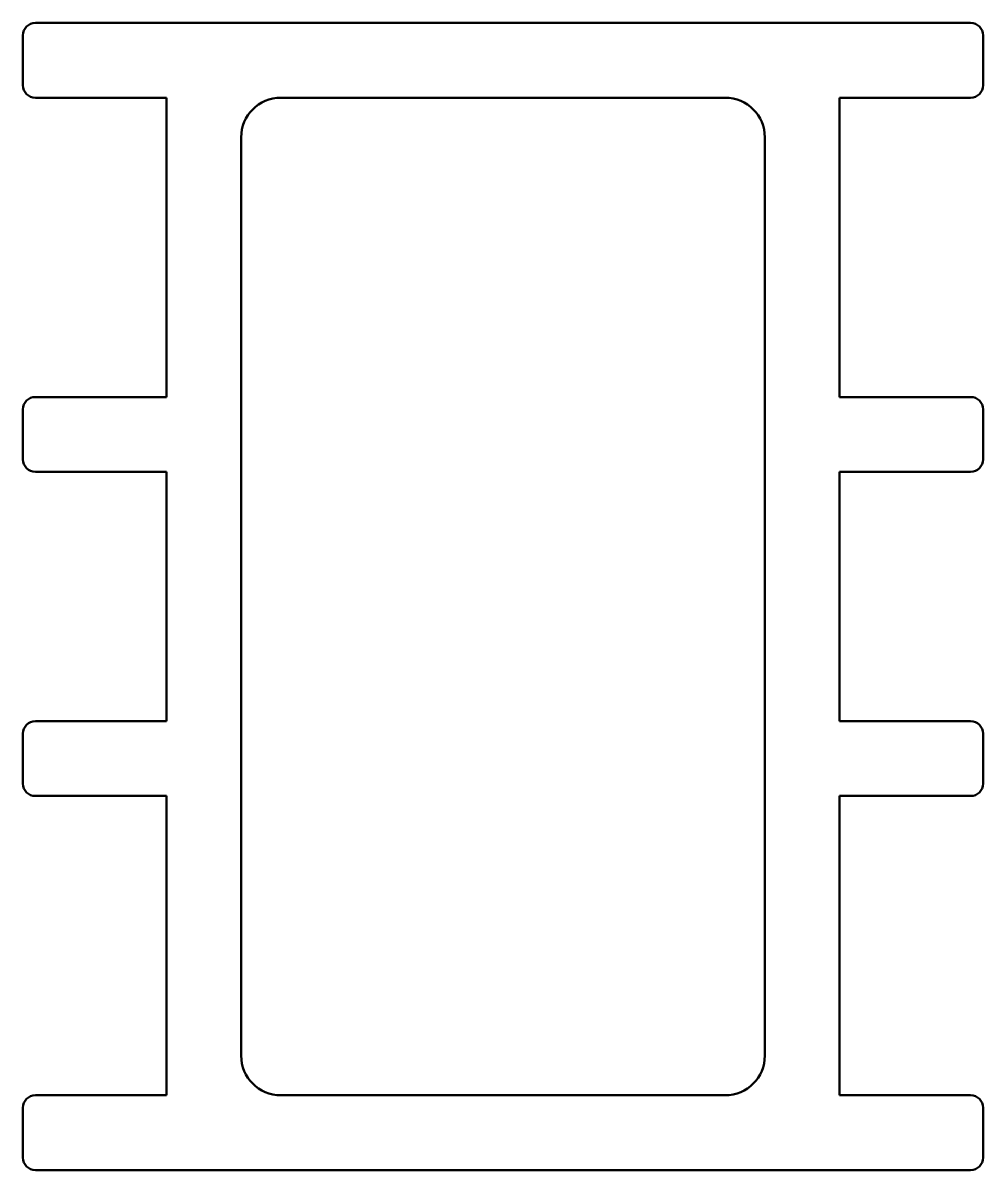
# Model space of a CAD drawing. Header units: millimetres. Extents: x 0 to 77, y 0 to 92.
import ezdxf

# ---------------------------------------------------------------- set-up
doc = ezdxf.new("R2010")
doc.units = ezdxf.units.MM
doc.layers.add('Visible (ANSI)', color=7, linetype='Continuous', lineweight=50)

msp = doc.modelspace()

# ---------------------------------------------------------------- linework, layer by layer
at = {"layer": 'Visible (ANSI)'}
for p, q in [((76, 92), (1, 92)), ((0, 91), (0, 87)), ((77, 87), (77, 91)), ((1, 86), (11.5, 86)), ((11.5, 86), (11.5, 62)), ((20.675, 86), (56.325, 86)), ((65.5, 62), (65.5, 86)), ((65.5, 86), (76, 86)), ((17.5, 9.175), (17.5, 82.825)), ((59.5, 82.825), (59.5, 9.175)), ((11.5, 62), (1, 62)), ((76, 62), (65.5, 62)), ((0, 61), (0, 57)), ((77, 57), (77, 61)), ((1, 56), (11.5, 56)), ((11.5, 56), (11.5, 36)), ((65.5, 36), (65.5, 56)), ((65.5, 56), (76, 56)), ((11.5, 36), (1, 36)), ((76, 36), (65.5, 36)), ((0, 35), (0, 31)), ((77, 31), (77, 35)), ((1, 30), (11.5, 30)), ((11.5, 30), (11.5, 6)), ((65.5, 6), (65.5, 30)), ((65.5, 30), (76, 30)), ((11.5, 6), (1, 6)), ((56.325, 6), (20.675, 6)), ((76, 6), (65.5, 6)), ((0, 5), (0, 1)), ((77, 1), (77, 5)), ((1, 0), (76, 0))]:
    msp.add_line(p, q, dxfattribs=at)
for centre, radius, start, end in [((1, 91), 1, 90, 180), ((76, 91), 1, 0, 90), ((1, 87), 1, 180, 270), ((76, 87), 1, 270, 0), ((20.675, 82.825), 3.175, 90, 180), ((56.325, 82.825), 3.175, 0, 90), ((1, 61), 1, 90, 180), ((76, 61), 1, 0, 90), ((1, 57), 1, 180, 270), ((76, 57), 1, 270, 0), ((1, 35), 1, 90, 180), ((76, 35), 1, 0, 90), ((1, 31), 1, 180, 270), ((76, 31), 1, 270, 0), ((20.675, 9.175), 3.175, 180, 270), ((56.325, 9.175), 3.175, 270, 0), ((1, 5), 1, 90, 180), ((76, 5), 1, 0, 90), ((1, 1), 1, 180, 270), ((76, 1), 1, 270, 0)]:
    msp.add_arc(centre, radius, start, end, dxfattribs=at)

doc.saveas('drawing.dxf')
